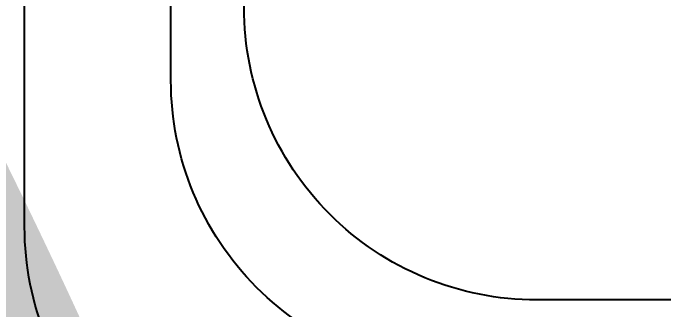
# Model space of a CAD drawing. Extents: x -23 to 289, y -67 to 135.
# Drawn here: x 206.2421 to 206.687, y 31.2932 to 31.4961 of the extents above; entities that cross this region are included whole.
import ezdxf
from ezdxf.enums import TextEntityAlignment as Align

# ---------------------------------------------------------------- set-up
doc = ezdxf.new("R2010")
doc.units = 0
doc.header["$MEASUREMENT"] = 0
for name, color, linetype in [('ASSEMBLY_PART_NUMBERS_BTM', 191, 'CONTINUOUS'), ('PART_PADS_SMD_BTM', 230, 'CONTINUOUS'), ('SOLDERMASK_PADS_BTM', 12, 'CONTINUOUS'), ('SOLDERPASTE_PADS_BTM', 12, 'CONTINUOUS')]:
    doc.layers.add(name, color=color, linetype=linetype)
doc.styles.add('VERIBEST_GERBER_0', font='txt')

msp = doc.modelspace()

# ---------------------------------------------------------------- linework, layer by layer
at = {"layer": 'PART_PADS_SMD_BTM'}
msp.add_lwpolyline([(207.45, 31.45, -0.414214), (207.25, 31.25), (206.55, 31.25, -0.414214), (206.35, 31.45), (206.35, 32.05, -0.414214), (206.55, 32.25), (207.25, 32.25, -0.414214), (207.45, 32.05)], format="xyb", close=True, dxfattribs=at)
at = {"layer": 'SOLDERMASK_PADS_BTM'}
msp.add_lwpolyline([(207.55, 31.35, -0.414214), (207.35, 31.15), (206.45, 31.15, -0.414214), (206.25, 31.35), (206.25, 32.15, -0.414214), (206.45, 32.35), (207.35, 32.35, -0.414214), (207.55, 32.15)], format="xyb", close=True, dxfattribs=at)
at = {"layer": 'SOLDERPASTE_PADS_BTM'}
msp.add_lwpolyline([(207.4, 31.5, -0.414214), (207.2, 31.3), (206.6, 31.3, -0.414214), (206.4, 31.5), (206.4, 32, -0.414214), (206.6, 32.2), (207.2, 32.2, -0.414214), (207.4, 32)], format="xyb", close=True, dxfattribs=at)

# ---------------------------------------------------------------- texts
at = {"layer": 'ASSEMBLY_PART_NUMBERS_BTM', "style": 'VERIBEST_GERBER_0', "text_generation_flag": 2}
for s, p in [('ERJ-3EKF1022V', (212.25, 33.46)), ('ERJ-6RQJ4R7V', (223.5, 32.21))]:
    msp.add_text(s, height=2.032, dxfattribs=at).set_placement(p, align=Align.TOP_LEFT)

doc.saveas('drawing.dxf')
